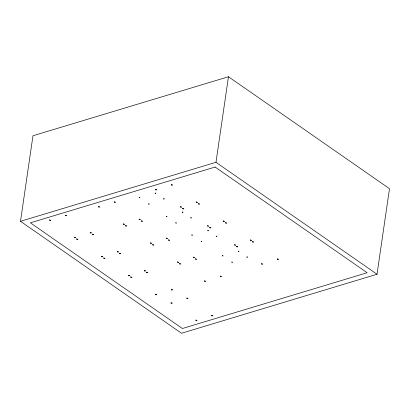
<?xml version="1.0" encoding="UTF-8"?>
<svg xmlns="http://www.w3.org/2000/svg" width="410" height="410" viewBox="0 0 410 410"><rect width="100%" height="100%" fill="white"/><g stroke="black" fill="none" stroke-linecap="round" stroke-linejoin="round"><path stroke-width="0.61" d="M20.5 221.308L32.979 135.746L228.462 76.747L389.5 188.692L377.021 274.254L181.538 333.253L20.5 221.308L215.978 162.304L377.021 274.254M215.978 162.304L228.462 76.747M65.477 215.168L65.287 215.486L65.79 215.834L66.671 215.552L65.477 215.168M90.323 232.485L90.133 232.803L90.636 233.152L91.517 232.865L90.323 232.485M92.563 234.156L92.373 234.474L92.875 234.822L93.752 234.54L92.563 234.156M114.38 201.817L114.19 202.135L114.687 202.484L115.569 202.202L114.38 201.817M117.409 251.473L117.219 251.791L117.716 252.14L118.598 251.853L117.409 251.473M139.226 219.135L139.036 219.452L139.533 219.801L140.415 219.514L139.226 219.135M119.643 253.18L119.453 253.498L119.951 253.846L120.832 253.564L119.643 253.18M141.46 220.805L141.271 221.123L141.773 221.472L142.654 221.19L141.46 220.805M171.436 184.628L171.247 184.941L171.749 185.289L172.625 185.007L171.436 184.628M144.489 270.497L144.299 270.81L144.797 271.164L145.678 270.877L144.489 270.497M166.306 238.123L166.117 238.441L166.619 238.789L167.5 238.502L166.306 238.123M146.58 272.143L146.39 272.46L146.888 272.809L147.769 272.527L146.58 272.143M168.541 239.829L168.351 240.147L168.853 240.496L169.735 240.214L168.541 239.829M196.282 201.94L196.093 202.258L196.59 202.607L197.471 202.325L196.282 201.94M198.517 203.611L198.327 203.929L198.829 204.277L199.711 203.995L198.517 203.611M171.426 289.46L171.236 289.773L171.734 290.126L172.615 289.839L171.426 289.46M193.387 257.147L193.197 257.459L193.699 257.808L194.581 257.526L193.387 257.147M195.478 258.792L195.288 259.11L195.79 259.458L196.672 259.176L195.478 258.792M223.363 220.928L223.173 221.246L223.675 221.595L224.557 221.313L223.363 220.928M225.597 222.635L225.408 222.953L225.91 223.301L226.791 223.019L225.597 222.635M186.888 297.998L186.699 298.316L187.196 298.664L188.077 298.383L186.888 297.998M220.324 276.109L220.134 276.422L220.636 276.776L221.518 276.489L220.324 276.109M250.443 239.952L250.254 240.27L250.756 240.619L251.637 240.332L250.443 239.952M252.534 241.598L252.345 241.915L252.847 242.264L253.728 241.982L252.534 241.598M211.729 315.316L211.539 315.628L212.042 315.977L212.923 315.695L211.729 315.316M277.38 258.915L277.191 259.233L277.693 259.581L278.574 259.294L277.38 258.915M49.666 219.914L49.482 220.211L49.984 220.559L50.855 220.319L49.666 219.914M74.512 237.231L74.328 237.528L74.83 237.877L75.701 237.631L74.512 237.231M76.752 238.902L76.562 239.199L77.065 239.548L77.941 239.302L76.752 238.902M98.569 206.563L98.379 206.86L98.882 207.209L99.758 206.963L98.569 206.563M101.598 256.219L101.408 256.511L101.911 256.865L102.787 256.619L101.598 256.219M123.415 223.88L123.225 224.173L123.728 224.526L124.604 224.28L123.415 223.88M103.832 257.926L103.643 258.223L104.145 258.572L105.021 258.326L103.832 257.926M125.65 225.551L125.465 225.848L125.967 226.197L126.839 225.951L125.65 225.551M155.626 189.369L155.441 189.666L155.938 190.014L156.815 189.774L155.626 189.369M128.678 275.238L128.489 275.535L128.991 275.884L129.867 275.643L128.678 275.238M150.496 242.869L150.311 243.161L150.808 243.514L151.685 243.268L150.496 242.869M130.769 276.888L130.58 277.186L131.082 277.534L131.958 277.288L130.769 276.888M152.73 244.575L152.546 244.872L153.048 245.221L153.919 244.975L152.73 244.575M180.472 206.686L180.282 206.983L180.784 207.332L181.661 207.086L180.472 206.686M182.711 208.357L182.522 208.654L183.024 209.003L183.9 208.762L182.711 208.357M155.615 294.206L155.426 294.498L155.928 294.846L156.804 294.606L155.615 294.206M177.576 261.887L177.392 262.185L177.889 262.533L178.765 262.292L177.576 261.887M179.667 263.538L179.483 263.835L179.985 264.183L180.856 263.938L179.667 263.538M207.552 225.674L207.368 225.971L207.87 226.32L208.741 226.074L207.552 225.674M209.787 227.381L209.602 227.678L210.104 228.027L210.976 227.781L209.787 227.381M171.078 302.744L170.888 303.041L171.39 303.39L172.267 303.144L171.078 302.744M204.513 280.85L204.329 281.147L204.826 281.496L205.702 281.255L204.513 280.85M234.633 244.698L234.448 244.99L234.95 245.344L235.822 245.098L234.633 244.698M236.724 246.343L236.539 246.641L237.041 246.989L237.913 246.748L236.724 246.343M195.924 320.056L195.734 320.353L196.236 320.702L197.113 320.461L195.924 320.056M261.57 263.661L261.385 263.958L261.887 264.306L262.759 264.06L261.57 263.661M139.256 197.482L139.297 197.81L139.959 197.651L139.256 197.482M148.666 203.842L148.707 204.175L149.363 204.011L148.666 203.842M166.388 216.449L166.429 216.782L167.085 216.623L166.388 216.449M175.793 222.809L175.839 223.142L176.495 222.984L175.793 222.809M191.834 234.915L191.875 235.243L192.536 235.084L191.834 234.915M201.243 241.275L201.284 241.603L201.94 241.444L201.243 241.275M222.451 255.671L222.492 256.004L223.153 255.845L222.451 255.671M231.86 262.036L231.901 262.364L232.562 262.205L231.86 262.036M155.467 193.018L155.103 193.341L155.892 193.31L155.467 193.018M163.882 198.707L163.518 199.034L164.313 198.999L163.882 198.707M182.593 211.985L182.235 212.313L183.024 212.277L182.593 211.985M191.014 217.679L190.65 218.002L191.444 217.966L191.014 217.679M208.044 230.451L207.68 230.774L208.47 230.738L208.044 230.451M216.459 236.139L216.096 236.462L216.89 236.432L216.459 236.139M238.661 251.207L238.297 251.535L239.091 251.499L238.661 251.207M247.076 256.901L246.717 257.224L247.507 257.193L247.076 256.901M215.127 167.054L30.36 222.82L182.388 328.507L367.16 272.737L215.127 167.054"/></g></svg>
